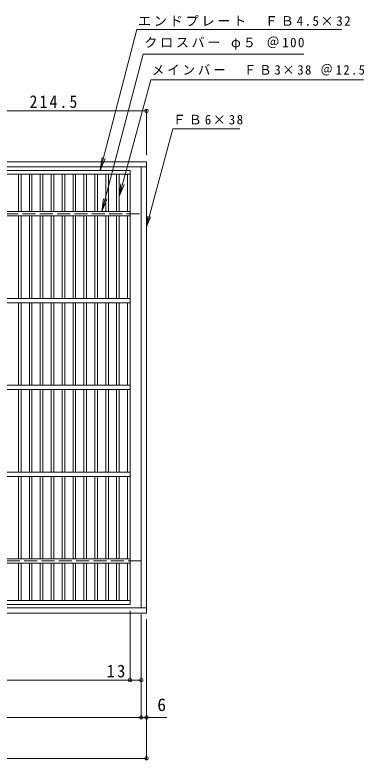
# Model space of a CAD drawing. Units: millimetres, scale not verified. Extents: x -791 to 884, y -688 to 664.
# Drawn here: x -269 to 134, y -195 to 664 of the extents above; entities that cross this region are included whole.
import ezdxf
from ezdxf.enums import TextEntityAlignment as Align

# ---------------------------------------------------------------- set-up
doc = ezdxf.new("R2010")
doc.units = ezdxf.units.MM
doc.header["$LTSCALE"] = 5
doc.header["$PDMODE"] = 32
doc.header["$PDSIZE"] = 4
doc.linetypes.add('DASHED3', pattern=[4, 3, -1])
for name, color, linetype, lineweight in [('B-1', 2, 'Continuous', 9), ('B-2', 3, 'Continuous', 9), ('B-4', 7, 'Continuous', 9), ('B-5', 7, 'Continuous', 9)]:
    doc.layers.add(name, color=color, linetype=linetype, lineweight=lineweight)
doc.styles.add('ＭＳ ゴシック', font='')
doc.styles.get('ＭＳ ゴシック').set_extended_font_data('MS Gothic')

msp = doc.modelspace()

# ---------------------------------------------------------------- linework, layer by layer
at = {"layer": 'B-1'}
for p, q in [((-546.329, 494.661), (-117.329, 494.661)), ((-117.329, -25.338), (-117.329, 494.661)), ((-546.329, 488.661), (-117.329, 488.661)), ((-123.33, -19.338), (-123.33, 488.661)), ((-117.329, -19.338), (-546.329, -19.338)), ((-117.329, -25.338), (-546.329, -25.338))]:
    msp.add_line(p, q, dxfattribs=at)
at = {"layer": 'B-1', "linetype": 'DASHED3'}
for p, q in [((-540.329, 434.662), (-123.33, 434.662)), ((-123.33, 34.661), (-540.329, 34.661))]:
    msp.add_line(p, q, dxfattribs=at)
at = {"layer": 'B-2'}
for p, q in [((-529.33, 484.662), (-136.33, 484.662)), ((-529.33, 480.162), (-136.33, 480.162)), ((-264.97, 437.161), (-264.97, 480.161)), ((-261.97, 437.161), (-261.97, 480.161)), ((-252.39, 437.161), (-252.39, 480.161)), ((-249.39, 437.161), (-249.39, 480.161)), ((-239.81, 437.161), (-239.81, 480.161)), ((-236.81, 437.161), (-236.81, 480.161)), ((-227.23, 437.161), (-227.23, 480.161)), ((-224.231, 437.161), (-224.231, 480.161)), ((-214.65, 437.161), (-214.65, 480.161)), ((-211.651, 437.161), (-211.651, 480.161)), ((-202.07, 437.161), (-202.07, 480.161)), ((-199.071, 437.161), (-199.071, 480.161)), ((-189.49, 437.161), (-189.49, 480.161)), ((-186.491, 437.161), (-186.491, 480.161)), ((-176.911, 437.161), (-176.911, 480.161)), ((-173.911, 437.161), (-173.911, 480.161)), ((-164.331, 437.161), (-164.331, 480.161)), ((-161.331, 437.161), (-161.331, 480.161)), ((-151.751, 437.161), (-151.751, 480.161)), ((-148.751, 437.161), (-148.751, 480.161)), ((-139.329, 437.161), (-139.329, 480.161)), ((-529.33, 437.161), (-136.33, 437.161)), ((-529.33, 432.161), (-136.33, 432.161)), ((-264.97, 337.162), (-264.97, 432.161)), ((-261.97, 337.162), (-261.97, 432.161)), ((-252.39, 337.162), (-252.39, 432.161)), ((-249.39, 337.162), (-249.39, 432.161)), ((-239.81, 337.162), (-239.81, 432.161)), ((-236.81, 337.162), (-236.81, 432.161)), ((-227.23, 337.162), (-227.23, 432.161)), ((-224.231, 337.162), (-224.231, 432.161)), ((-214.65, 337.162), (-214.65, 432.161)), ((-211.651, 337.162), (-211.651, 432.161)), ((-202.07, 337.162), (-202.07, 432.161)), ((-199.071, 337.162), (-199.071, 432.161)), ((-189.49, 337.162), (-189.49, 432.161)), ((-186.491, 337.162), (-186.491, 432.161)), ((-176.911, 337.162), (-176.911, 432.161)), ((-173.911, 337.162), (-173.911, 432.161)), ((-164.331, 337.162), (-164.331, 432.161)), ((-161.331, 337.162), (-161.331, 432.161)), ((-151.751, 337.162), (-151.751, 432.161)), ((-148.751, 337.162), (-148.751, 432.161)), ((-139.329, 337.162), (-139.329, 432.161)), ((-529.33, 337.161), (-136.33, 337.161)), ((-529.33, 332.161), (-136.33, 332.161)), ((-264.97, 237.161), (-264.97, 332.161)), ((-261.97, 237.161), (-261.97, 332.161)), ((-252.39, 237.161), (-252.39, 332.161)), ((-249.39, 237.161), (-249.39, 332.161)), ((-239.81, 237.161), (-239.81, 332.161)), ((-236.81, 237.161), (-236.81, 332.161)), ((-227.23, 237.161), (-227.23, 332.161)), ((-224.231, 237.161), (-224.231, 332.161)), ((-214.65, 237.161), (-214.65, 332.161)), ((-211.651, 237.161), (-211.651, 332.161)), ((-202.07, 237.161), (-202.07, 332.161)), ((-199.071, 237.161), (-199.071, 332.161)), ((-189.49, 237.161), (-189.49, 332.161)), ((-186.491, 237.161), (-186.491, 332.161)), ((-176.911, 237.161), (-176.911, 332.161)), ((-173.911, 237.161), (-173.911, 332.161)), ((-164.331, 237.161), (-164.331, 332.161)), ((-161.331, 237.161), (-161.331, 332.161)), ((-151.751, 237.161), (-151.751, 332.161)), ((-148.751, 237.161), (-148.751, 332.161)), ((-139.329, 237.161), (-139.329, 332.161)), ((-529.33, 237.161), (-136.33, 237.161)), ((-529.33, 232.161), (-136.33, 232.161)), ((-264.97, 232.161), (-264.97, 137.161)), ((-261.97, 232.161), (-261.97, 137.161)), ((-252.39, 232.161), (-252.39, 137.161)), ((-249.39, 232.161), (-249.39, 137.161)), ((-239.81, 232.161), (-239.81, 137.161)), ((-236.81, 232.161), (-236.81, 137.161)), ((-227.23, 232.161), (-227.23, 137.161)), ((-224.231, 232.161), (-224.231, 137.161)), ((-214.65, 232.161), (-214.65, 137.161)), ((-211.651, 232.161), (-211.651, 137.161)), ((-202.07, 232.161), (-202.07, 137.161)), ((-199.071, 232.161), (-199.071, 137.161)), ((-189.49, 232.161), (-189.49, 137.161)), ((-186.491, 232.161), (-186.491, 137.161)), ((-176.911, 232.161), (-176.911, 137.161)), ((-173.911, 232.161), (-173.911, 137.161)), ((-164.331, 232.161), (-164.331, 137.161)), ((-161.331, 232.161), (-161.331, 137.161)), ((-151.751, 232.161), (-151.751, 137.161)), ((-148.751, 232.161), (-148.751, 137.161)), ((-139.329, 232.161), (-139.329, 137.161)), ((-529.33, 137.161), (-136.33, 137.161)), ((-529.33, 132.161), (-136.33, 132.161)), ((-264.97, 132.161), (-264.97, 37.161)), ((-261.97, 132.161), (-261.97, 37.161)), ((-252.39, 132.161), (-252.39, 37.161)), ((-249.39, 132.161), (-249.39, 37.161)), ((-239.81, 132.161), (-239.81, 37.161)), ((-236.81, 132.161), (-236.81, 37.161)), ((-227.23, 132.161), (-227.23, 37.161)), ((-224.231, 132.161), (-224.231, 37.161)), ((-214.65, 132.161), (-214.65, 37.161)), ((-211.651, 132.161), (-211.651, 37.161)), ((-202.07, 132.161), (-202.07, 37.161)), ((-199.071, 132.161), (-199.071, 37.161)), ((-189.49, 132.161), (-189.49, 37.161)), ((-186.491, 132.161), (-186.491, 37.161)), ((-176.911, 132.161), (-176.911, 37.161)), ((-173.911, 132.161), (-173.911, 37.161)), ((-164.331, 132.161), (-164.331, 37.161)), ((-161.331, 132.161), (-161.331, 37.161)), ((-151.751, 132.161), (-151.751, 37.161)), ((-148.751, 132.161), (-148.751, 37.161)), ((-139.329, 132.161), (-139.329, 37.161)), ((-529.33, 37.161), (-136.33, 37.161)), ((-529.33, 32.162), (-136.33, 32.162)), ((-264.97, 32.162), (-264.97, -10.838)), ((-261.97, 32.162), (-261.97, -10.838)), ((-252.39, 32.162), (-252.39, -10.838)), ((-249.39, 32.162), (-249.39, -10.838)), ((-239.81, 32.162), (-239.81, -10.838)), ((-236.81, 32.162), (-236.81, -10.838)), ((-227.23, 32.162), (-227.23, -10.838)), ((-224.231, 32.162), (-224.231, -10.838)), ((-214.65, 32.162), (-214.65, -10.838)), ((-211.651, 32.162), (-211.651, -10.838)), ((-202.07, 32.162), (-202.07, -10.838)), ((-199.071, 32.162), (-199.071, -10.838)), ((-189.49, 32.162), (-189.49, -10.838)), ((-186.491, 32.162), (-186.491, -10.838)), ((-176.911, 32.162), (-176.911, -10.838)), ((-173.911, 32.162), (-173.911, -10.838)), ((-164.331, 32.162), (-164.331, -10.838)), ((-161.331, 32.162), (-161.331, -10.838)), ((-151.751, 32.162), (-151.751, -10.838)), ((-148.751, 32.162), (-148.751, -10.838)), ((-139.329, 32.162), (-139.329, -10.838)), ((-136.33, -10.838), (-529.33, -10.838))]:
    msp.add_line(p, q, dxfattribs=at)
msp.add_lwpolyline([(-136.33, 484.662), (-136.33, -15.339), (-529.33, -15.339)], dxfattribs=at)
at = {"layer": 'B-4'}
for p, q in [((-170.583, 484.662), (-128.334, 647.129)), ((-128.334, 647.129), (107.827, 647.129)), ((-148.751, 454.517), (-112.28, 589.053)), ((-112.28, 589.053), (132.704, 589.053)), ((-376.83, 553.365), (-117.329, 553.365)), ((-117.329, 502.161), (-117.329, 554.865)), ((-170.583, 484.662), (-168.625, 499.533)), ((-170.583, 484.662), (-164.843, 498.52)), ((-148.751, 454.517), (-146.794, 469.389)), ((-148.751, 454.517), (-143.011, 468.376)), ((-168.882, 437.161), (-166.924, 452.033)), ((-168.882, 437.161), (-163.142, 451.02)), ((-136.33, -22.839), (-136.33, -104.183)), ((-123.33, -26.838), (-123.33, -147.146)), ((-117.329, -32.839), (-117.329, -194.264)), ((-527.33, -102.683), (-123.33, -102.683)), ((-540.329, -145.646), (-93.856, -145.646)), ((-546.329, -192.764), (-117.329, -192.764))]:
    msp.add_line(p, q, dxfattribs=at)
msp.add_lwpolyline([(-168.882, 437.161), (-121.005, 618.655), (64.013, 618.655)], dxfattribs=at)
for p in [(-117.329, 553.365), (-136.33, -102.683), (-123.33, -102.683), (-123.33, -145.646), (-117.329, -145.646), (-117.329, -192.764)]:
    msp.add_point(p, dxfattribs=at)
at = {"layer": 'B-5'}
for q in [(-115.698, 431.941), (-112.546, 431.097)]:
    msp.add_line((-117.329, 419.548), q, dxfattribs=at)
msp.add_lwpolyline([(-117.329, 419.548), (-87.065, 532.498), (-9.565, 532.498)], dxfattribs=at)

# ---------------------------------------------------------------- texts
at = {"layer": 'B-4', "color": 2, "style": 'ＭＳ ゴシック'}
msp.add_text('6', height=14.66, dxfattribs=at).set_placement((-104.834, -142.646), align=Align.BOTTOM_LEFT)
at = {"layer": 'B-4', "char_height": 11, "attachment_point": 7, "style": 'ＭＳ ゴシック'}
for s, insert in [('\\T1.22;エンドプレート\\~\\~ＦＢ4.5×32', (-127.173, 650.725)), ('\\T1.21;クロスバー\\~φ５\\~＠100', (-119.772, 623.589)), ('\\T1.24;\\W0.95;メインバー\\~\\~ＦＢ3×38\\~＠12.5', (-111.046, 593.986))]:
    msp.add_mtext(s, dxfattribs=dict(at, insert=insert))
at = {"layer": 'B-4', "color": 2, "char_height": 14.66, "attachment_point": 7, "style": 'ＭＳ ゴシック'}
for s, insert in [('\\T1.28;\\W0.9;214.5', (-252.079, 556.365)), ('\\T1.27;\\W0.95;13', (-163.242, -99.683))]:
    msp.add_mtext(s, dxfattribs=dict(at, insert=insert))
at = {"layer": 'B-5', "insert": (-87.065, 537.498), "char_height": 11, "attachment_point": 7, "style": 'ＭＳ ゴシック'}
msp.add_mtext('\\T1.23;ＦＢ6×38', dxfattribs=at)

doc.saveas('drawing.dxf')
